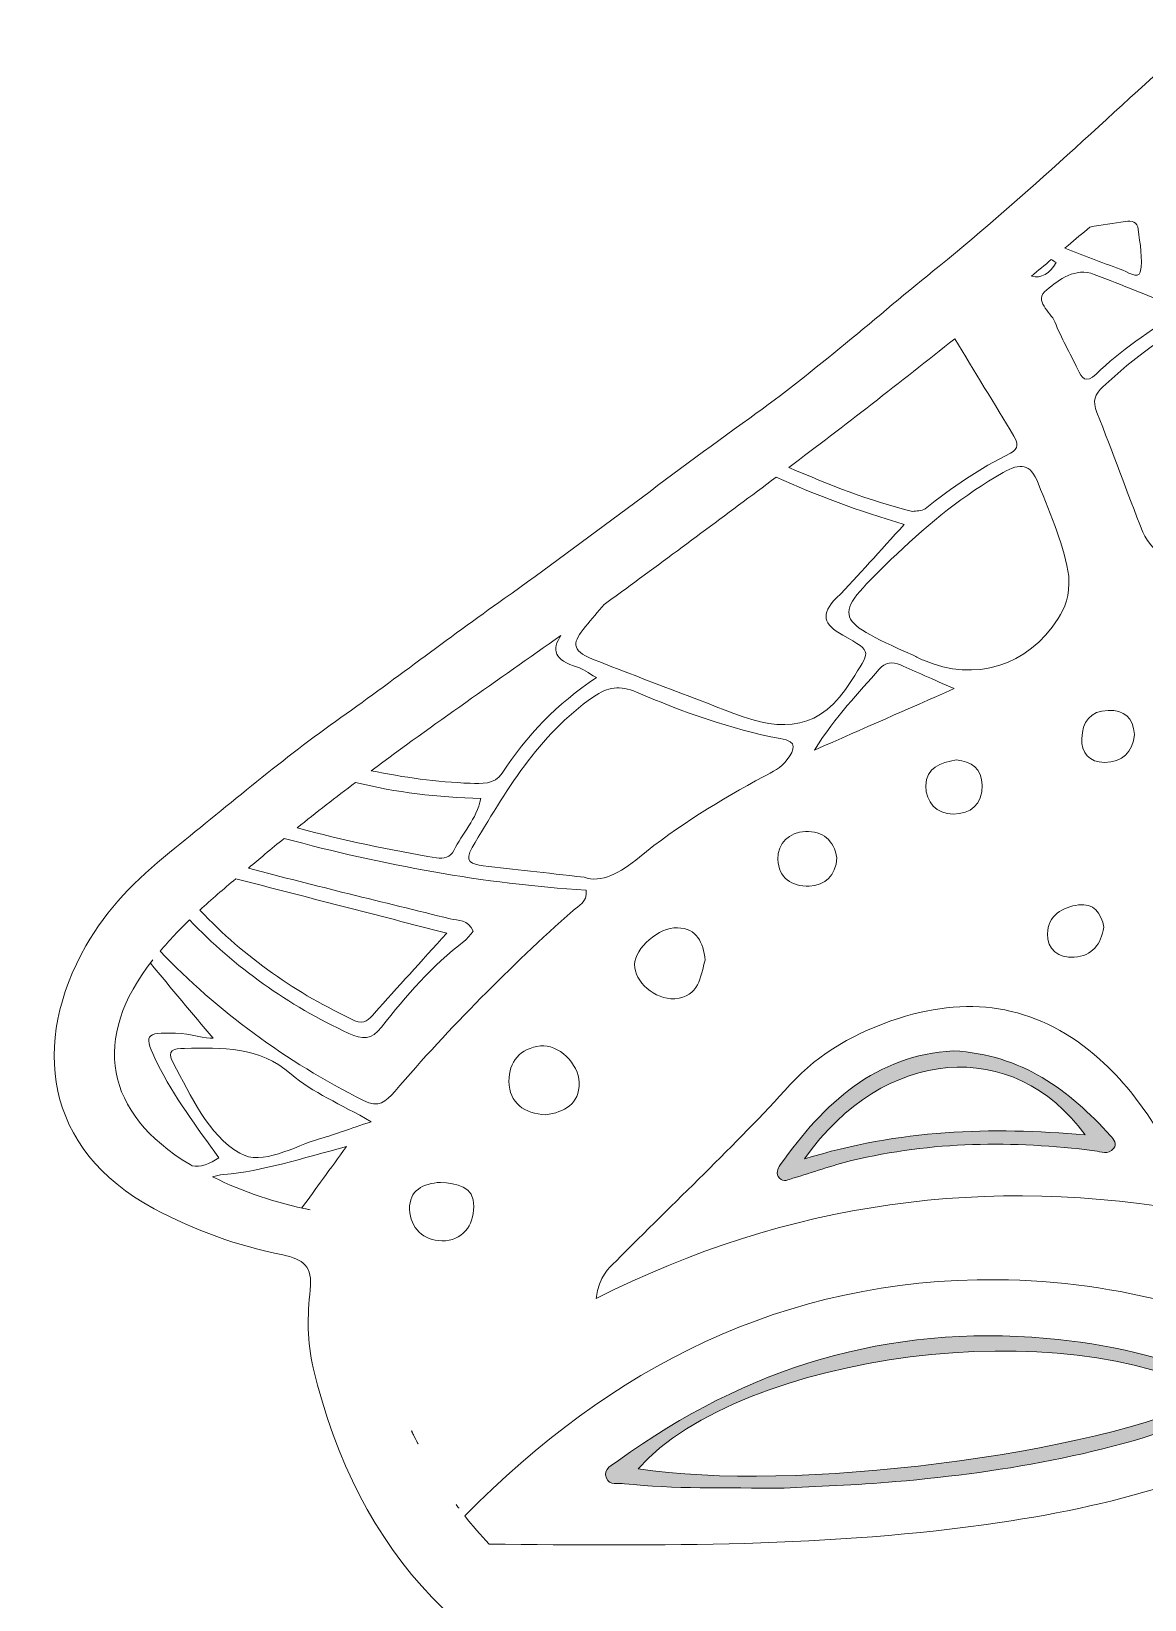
# Model space of a CAD drawing. Extents: x 55 to 2945, y -1852 to -85.
# Drawn here: x 1986.6 to 2103.4, y -333 to -168.4 of the extents above; entities that cross this region are included whole.
import ezdxf

# ---------------------------------------------------------------- set-up
doc = ezdxf.new("R2010")
doc.units = 0
doc.header["$MEASUREMENT"] = 0
doc.layers.add('Layer 1', color=7, linetype='Continuous')

# ---------------------------------------------------------------- blocks, each defined once
blk = doc.blocks.new('block 2')
at = {"layer": 'Layer 1', "true_color": 0xffffff}
h = blk.add_hatch(color=7, dxfattribs=at)
h.dxf.hatch_style = 2
edge = h.paths.add_edge_path()
edge.add_spline(control_points=[(2100.1907, -285.6741), (2100.6201, -285.151), (2100.1944, -284.6973), (2099.8716, -284.3392), (2095.5237, -279.5152), (2090.5637, -275.7894), (2083.3827, -275.412), (2075.2481, -275.826), (2069.7803, -280.9088), (2065.1972, -287.3644), (2064.889, -287.7984), (2064.7222, -288.3089), (2065.1134, -288.7573), (2065.5358, -289.2415), (2066.0657, -288.9229), (2066.5318, -288.7841), (2068.5815, -288.1738), (2070.599, -287.436), (2072.6742, -286.9344), (2081.1062, -284.8961), (2089.6316, -284.8346), (2098.1967, -285.8926), (2098.8802, -285.977), (2099.6257, -286.3626), (2100.1907, -285.6741)], knot_values=[0, 0, 0, 0, 1, 1, 1, 2, 2, 2, 3, 3, 3, 4, 4, 4, 5, 5, 5, 6, 6, 6, 7, 7, 7, 8, 8, 8, 8], degree=3, periodic=1)
edge = h.paths.add_edge_path()
edge.add_spline(control_points=[(2067.7495, -286.7474), (2076.0283, -274.9234), (2089.7123, -273.8683), (2097.2033, -284.2308), (2087.2931, -283.3647), (2077.7124, -283.6668), (2067.7495, -286.7474)], knot_values=[0, 0, 0, 0, 1, 1, 1, 2, 2, 2, 2], degree=3, periodic=1)
h = blk.add_hatch(color=7, dxfattribs=at)
h.dxf.hatch_style = 2
edge = h.paths.add_edge_path()
edge.add_spline(control_points=[(2113.6647, -311.5317), (2113.6259, -310.4205), (2112.3665, -310.357), (2111.5771, -310.0294), (2105.68, -307.5819), (2099.5192, -306.1532), (2093.1716, -305.588), (2076.5476, -304.1078), (2061.6199, -308.6538), (2048.1985, -318.4163), (2047.595, -318.8553), (2046.5522, -319.2362), (2046.9396, -320.2609), (2047.2452, -321.0689), (2048.1821, -320.7692), (2048.8494, -320.8455), (2054.0459, -321.4396), (2059.2674, -321.239), (2065.6227, -321.3255), (2068.7735, -321.1432), (2073.0692, -320.9958), (2077.3459, -320.6279), (2089.1036, -319.6164), (2100.6545, -317.6022), (2111.6384, -313.0701), (2112.4248, -312.7456), (2113.7055, -312.6995), (2113.6647, -311.5317)], knot_values=[0, 0, 0, 0, 1, 1, 1, 2, 2, 2, 3, 3, 3, 4, 4, 4, 5, 5, 5, 6, 6, 6, 7, 7, 7, 8, 8, 8, 9, 9, 9, 9], degree=3, periodic=1)
edge = h.paths.add_edge_path()
edge.add_spline(control_points=[(2050.2659, -319.2755), (2061.0957, -307.1265), (2095.4807, -302.688), (2110.7412, -311.6539), (2098.3099, -317.8384), (2066.2656, -321.8248), (2050.2659, -319.2755)], knot_values=[0, 0, 0, 0, 1, 1, 1, 2, 2, 2, 2], degree=3, periodic=1)
at = {"layer": 'Layer 1', "lineweight": 0}
for points, knots in [([(2916.1423, -268.6332), (2914.0212, -262.8354), (2910.15, -258.2926), (2905.6368, -254.2919), (2899.1496, -248.5294), (2891.7904, -243.9159), (2884.8377, -238.7721), (2877.2781, -233.1746), (2869.8069, -227.4711), (2862.0058, -222.1977), (2849.4085, -213.6718), (2837.8365, -203.779), (2826.0228, -194.2398), (2816.731, -186.7274), (2808.0814, -178.4136), (2799.1725, -170.4298), (2784.4777, -157.2492), (2769.6592, -144.2277), (2753.1613, -133.2802), (2737.4883, -122.8748), (2720.6841, -115.1149), (2702.1653, -111.2792), (2689.0495, -108.5688), (2675.751, -107.8087), (2662.435, -107.2077), (2631.8904, -105.829), (2601.4519, -106.3239), (2571.2314, -111.7859), (2563.3006, -113.2236), (2555.2225, -113.3178), (2547.1857, -112.1983), (2537.7938, -110.8844), (2529.3209, -106.9308), (2521.1427, -102.4823), (2503.166, -92.6955), (2484.4232, -85.9962), (2463.6772, -85.2597), (2446.5725, -84.6528), (2429.7918, -86.1553), (2413.2586, -90.4742), (2401.8575, -93.4497), (2391.6405, -99.2299), (2381.2881, -104.5681), (2365.1497, -112.8818), (2348.3219, -114.5139), (2330.7046, -111.1319), (2318.561, -108.8045), (2306.2878, -107.1783), (2293.932, -106.8778), (2269.3974, -106.2827), (2244.8804, -106.8483), (2220.4047, -108.9989), (2196.5242, -111.0965), (2174.8118, -119.0155), (2154.8847, -132.2373), (2138.3103, -143.2437), (2123.315, -156.1887), (2108.514, -169.3928), (2099.6582, -177.3), (2091.0911, -185.5666), (2081.8759, -193.026), (2075.2768, -198.3583), (2068.931, -204.0029), (2061.9901, -208.9758), (2053.3287, -215.1802), (2044.9149, -221.7558), (2036.2181, -227.9248), (2030.2612, -232.1553), (2024.4575, -236.5862), (2018.5065, -240.8226), (2012.4848, -245.112), (2006.8461, -249.9376), (2001.0836, -254.5806), (1997.625, -257.3675), (1994.4904, -260.508), (1992.2867, -264.3968), (1986.5714, -274.4664), (1987.7852, -285.7498), (1999.4574, -291.9777), (2003.7292, -294.2638), (2008.2366, -295.8783), (2012.9679, -296.8328), (2015.095, -297.2629), (2016.1202, -298.0406), (2015.8433, -300.48), (2015.5428, -303.1962), (2015.5133, -305.995), (2016.1614, -308.6935), (2020.8516, -328.2611), (2032.7359, -340.9291), (2052.2917, -346.179), (2054.3716, -346.7387), (2056.4633, -347.2513), (2058.5727, -347.6874), (2067.3106, -349.4785), (2072.2423, -355.0642), (2074.6757, -363.3898), (2077.2094, -372.0806), (2082.1175, -379.322), (2088.7578, -385.4262), (2099.8586, -395.6372), (2112.1553, -404.2219), (2125.0236, -412.0054), (2131.2693, -415.7881), (2137.9332, -418.6399), (2145.1157, -420.1247), (2149.5583, -421.0438), (2154.107, -421.7214), (2158.5437, -420.6608), (2164.0646, -419.341), (2169.4205, -417.3966), (2174.6998, -415.2637), (2182.6719, -412.0407), (2189.872, -413.2604), (2196.0469, -419.3823), (2200.9314, -424.2314), (2204.9262, -429.8643), (2208.7856, -435.4912), (2212.5683, -441.0003), (2217.2348, -445.5019), (2222.1076, -449.8797), (2224.3289, -451.8771), (2226.1907, -454.2281), (2229.1133, -455.5302), (2235.9068, -458.5528), (2242.6297, -461.764), (2249.217, -465.1991), (2256.1285, -468.7992), (2262.4448, -473.4539), (2267.5061, -479.3107), (2272.9445, -485.5975), (2278.8307, -491.1125), (2286.1663, -495.0131), (2288.3287, -496.1621), (2290.5441, -497.2344), (2292.8008, -498.183), (2294.0852, -498.7192), (2294.4506, -499.1846), (2293.6787, -500.5163), (2292.2588, -502.9792), (2291.0273, -505.5481), (2289.7251, -508.0759), (2265.7444, -554.7824), (2251.6976, -604.1169), (2250.1833, -656.8098), (2249.6766, -674.3682), (2251.786, -691.4788), (2258.6031, -707.7704), (2275.2541, -747.5479), (2307.0008, -770.0733), (2346.2715, -783.7194), (2351.5803, -785.5636), (2357.3486, -785.54), (2362.5278, -782.4231), (2367.6303, -779.3475), (2368.7262, -773.096), (2365.0555, -768.4236), (2363.6944, -766.6972), (2361.9445, -765.4363), (2360.0884, -764.3167), (2353.448, -760.2984), (2347.1376, -755.8027), (2340.9745, -751.089), (2316.2808, -732.2049), (2303.9251, -707.2696), (2304.2668, -676.1476), (2304.3964, -664.5461), (2305.7752, -653.0624), (2308.0142, -641.6848), (2313.3936, -614.3808), (2323.8167, -589.0037), (2337.345, -564.8049), (2346.8018, -547.8887), (2358.1499, -532.2334), (2369.3096, -516.4485), (2372.5797, -511.829), (2375.7496, -507.1449), (2379.385, -501.8774), (2380.8462, -509.5725), (2382.2545, -516.5486), (2383.4859, -523.5544), (2385.8781, -537.1592), (2387.8755, -550.8288), (2389.5724, -564.5456), (2391.1809, -577.5848), (2392.5538, -590.6416), (2393.4671, -603.7456), (2394.6867, -621.1921), (2394.1919, -638.6857), (2394.0975, -656.1439), (2394.0387, -667.5746), (2394.127, -679.017), (2393.7028, -690.4536), (2393.5496, -694.6193), (2393.9091, -698.8086), (2393.8973, -703.0037), (2393.8619, -715.165), (2394.351, -727.338), (2394.9048, -739.4935), (2395.7886, -758.9019), (2397.4266, -778.2574), (2400.025, -797.5187), (2401.9871, -812.1075), (2404.6326, -826.5431), (2409.9591, -840.3541), (2419.8696, -866.0672), (2447.5152, -881.1981), (2473.6171, -874.6755), (2496.5551, -868.9485), (2509.8829, -853.3167), (2515.6218, -831.0505), (2520.6831, -811.4004), (2521.3018, -791.1198), (2522.7925, -770.9866), (2523.7058, -758.6604), (2524.7369, -746.3459), (2525.55, -734.0138), (2525.9742, -727.5502), (2526.917, -721.0217), (2523.9474, -714.782), (2521.9735, -710.6399), (2519.0864, -707.5171), (2514.5141, -706.7511), (2512.3929, -706.3917), (2511.8981, -705.7495), (2512.175, -703.8463), (2513.5596, -694.419), (2513.7953, -684.8915), (2514.6968, -675.4229), (2515.9813, -661.9535), (2517.4543, -648.5078), (2518.6327, -635.0267), (2519.8052, -621.5456), (2520.7479, -608.0468), (2521.7378, -594.5481), (2523.3051, -573.1244), (2524.7487, -551.6832), (2526.3925, -530.2654), (2527.0937, -521.1799), (2528.1661, -512.1295), (2529.1619, -502.1425), (2532.8856, -507.4925), (2536.0085, -512.106), (2539.2668, -516.6253), (2557.4439, -541.8493), (2574.0419, -568.0042), (2585.4077, -597.1053), (2597.0033, -626.8014), (2604.2565, -657.3342), (2601.4754, -689.5403), (2600.4737, -701.1065), (2597.2567, -712.0835), (2591.3823, -722.153), (2582.0551, -738.15), (2568.5976, -749.999), (2553.1662, -759.8211), (2549.6958, -762.0366), (2546.0839, -764.0516), (2543.0259, -766.8622), (2537.0042, -772.4007), (2538.6304, -780.6968), (2546.3078, -783.5073), (2551.2101, -785.2985), (2556.236, -785.1335), (2561.0498, -783.5191), (2587.8057, -774.5337), (2611.2268, -760.4104), (2629.4039, -738.4034), (2644.2107, -720.4738), (2653.2433, -700.0047), (2655.7769, -676.8605), (2657.2145, -663.7565), (2656.7903, -650.6172), (2655.4705, -637.4896), (2653.6734, -619.6072), (2650.3915, -601.9898), (2646.0845, -584.5669), (2638.8667, -555.3775), (2627.4713, -527.8085), (2613.348, -501.3294), (2612.3287, -499.4144), (2612.5584, -498.8606), (2614.55, -498.1889), (2622.8401, -495.3961), (2629.9224, -490.6765), (2636.2152, -484.5841), (2638.6015, -482.2685), (2640.6696, -479.6465), (2643.0971, -477.4723), (2646.821, -474.1433), (2650.4976, -470.7613), (2654.1743, -467.3733), (2656.9965, -464.769), (2660.137, -462.4416), (2664.0317, -461.7994), (2670.5837, -460.7211), (2676.1929, -457.946), (2681.4664, -453.8981), (2687.3644, -449.373), (2692.8853, -444.5238), (2696.6267, -438.1073), (2700.3505, -431.7203), (2704.5987, -425.7634), (2709.6718, -420.4428), (2712.1111, -417.8857), (2714.6978, -415.4228), (2718.4274, -414.2797), (2724.5375, -412.4001), (2729.8994, -414.2679), (2735.161, -416.7367), (2747.2103, -422.4049), (2759.1771, -422.1751), (2771.3148, -417.0549), (2782.2741, -412.4296), (2791.7486, -405.4121), (2801.4175, -398.7069), (2816.2891, -388.4017), (2829.1103, -376.4761), (2834.0774, -358.1046), (2835.2852, -353.6207), (2838.844, -350.7041), (2843.2631, -349.2252), (2847.3462, -347.8641), (2851.4766, -346.5325), (2855.6836, -345.6546), (2878.321, -340.9527), (2891.4722, -316.695), (2891.3661, -300.4092), (2891.3543, -298.1231), (2892.2264, -297.3807), (2894.2414, -296.9329), (2900.1512, -295.619), (2905.6191, -293.2798), (2910.3739, -289.4382), (2917.0791, -284.0233), (2919.106, -276.7113), (2916.1423, -268.6332)], [0, 0, 0, 0, 1, 1, 1, 2, 2, 2, 3, 3, 3, 4, 4, 4, 5, 5, 5, 6, 6, 6, 7, 7, 7, 8, 8, 8, 9, 9, 9, 10, 10, 10, 11, 11, 11, 12, 12, 12, 13, 13, 13, 14, 14, 14, 15, 15, 15, 16, 16, 16, 17, 17, 17, 18, 18, 18, 19, 19, 19, 20, 20, 20, 21, 21, 21, 22, 22, 22, 23, 23, 23, 24, 24, 24, 25, 25, 25, 26, 26, 26, 27, 27, 27, 28, 28, 28, 29, 29, 29, 30, 30, 30, 31, 31, 31, 32, 32, 32, 33, 33, 33, 34, 34, 34, 35, 35, 35, 36, 36, 36, 37, 37, 37, 38, 38, 38, 39, 39, 39, 40, 40, 40, 41, 41, 41, 42, 42, 42, 43, 43, 43, 44, 44, 44, 45, 45, 45, 46, 46, 46, 47, 47, 47, 48, 48, 48, 49, 49, 49, 50, 50, 50, 51, 51, 51, 52, 52, 52, 53, 53, 53, 54, 54, 54, 55, 55, 55, 56, 56, 56, 57, 57, 57, 58, 58, 58, 59, 59, 59, 60, 60, 60, 61, 61, 61, 62, 62, 62, 63, 63, 63, 64, 64, 64, 65, 65, 65, 66, 66, 66, 67, 67, 67, 68, 68, 68, 69, 69, 69, 70, 70, 70, 71, 71, 71, 72, 72, 72, 73, 73, 73, 74, 74, 74, 75, 75, 75, 76, 76, 76, 77, 77, 77, 78, 78, 78, 79, 79, 79, 80, 80, 80, 81, 81, 81, 82, 82, 82, 83, 83, 83, 84, 84, 84, 85, 85, 85, 86, 86, 86, 87, 87, 87, 88, 88, 88, 89, 89, 89, 90, 90, 90, 91, 91, 91, 92, 92, 92, 93, 93, 93, 94, 94, 94, 95, 95, 95, 96, 96, 96, 97, 97, 97, 98, 98, 98, 99, 99, 99, 100, 100, 100, 101, 101, 101, 102, 102, 102, 103, 103, 103, 104, 104, 104, 105, 105, 105, 106, 106, 106, 107, 107, 107, 108, 108, 108, 109, 109, 109, 110, 110, 110, 111, 111, 111, 112, 112, 112, 112]), ([(2095.4041, -190.8695), (2096.1701, -190.2214), (2096.9302, -189.5732), (2097.6961, -188.9192), (2098.9394, -188.7188), (2100.1826, -188.5185), (2101.4317, -188.3241), (2102.0916, -188.218), (2102.7103, -188.3948), (2102.7869, -189.1607), (2102.9401, -190.6633), (2103.3054, -192.2482), (2102.9814, -193.6564), (2102.7987, -194.4283), (2101.5672, -193.5857), (2100.8661, -193.3324), (2098.9217, -192.6371), (2096.995, -191.8947), (2095.0624, -191.1523), (2095.1743, -191.058), (2095.2922, -190.9637), (2095.4041, -190.8695)], [0, 0, 0, 0, 1, 1, 1, 2, 2, 2, 3, 3, 3, 4, 4, 4, 5, 5, 5, 6, 6, 6, 7, 7, 7, 7]), ([(2093.6483, -192.3366), (2093.825, -192.4309), (2093.9959, -192.5369), (2094.1668, -192.6606), (2093.554, -193.6859), (2092.5818, -194.446), (2091.5684, -194.0689), (2092.2636, -193.4915), (2092.9589, -192.914), (2093.6483, -192.3366)], [0, 0, 0, 0, 1, 1, 1, 2, 2, 2, 3, 3, 3, 3]), ([(2098.3501, -204.3565), (2097.2837, -205.4052), (2096.8654, -204.7984), (2096.4058, -203.8203), (2095.6221, -202.1646), (2094.6912, -200.5738), (2094.0195, -198.8768), (2093.5835, -197.7868), (2091.7098, -196.6909), (2093.1769, -195.5065), (2094.5085, -194.4283), (2096.1289, -193.1261), (2098.1675, -193.898), (2101.1018, -195.0116), (2104.0066, -196.2077), (2107.4534, -197.5806), (2103.8769, -199.9197), (2100.8955, -201.8641), (2098.3501, -204.3565)], [0, 0, 0, 0, 1, 1, 1, 2, 2, 2, 3, 3, 3, 4, 4, 4, 5, 5, 5, 6, 6, 6, 6]), ([(2118.6543, -202.5417), (2114.9776, -204.4213), (2111.6427, -206.4069), (2108.6731, -208.9935), (2106.5637, -210.8319), (2106.387, -212.0987), (2108.5847, -214.0607), (2111.7075, -216.8418), (2114.9423, -219.4461), (2118.8605, -222.2036), (2115.5963, -223.4645), (2112.8683, -224.5899), (2110.0931, -225.5621), (2108.4315, -226.1454), (2104.1833, -223.2818), (2103.2524, -220.9368), (2101.5967, -216.7711), (2100.106, -212.5406), (2098.4267, -208.3808), (2097.9436, -207.1906), (2098.25, -206.4481), (2099.069, -205.7057), (2099.8998, -204.9516), (2100.7188, -204.1738), (2101.5849, -203.4668), (2108.5965, -197.7986), (2110.1638, -197.6984), (2118.6543, -202.5417)], [0, 0, 0, 0, 1, 1, 1, 2, 2, 2, 3, 3, 3, 4, 4, 4, 5, 5, 5, 6, 6, 6, 7, 7, 7, 8, 8, 8, 9, 9, 9, 9]), ([(2083.508, -200.6503), (2085.582, -204.0501), (2087.656, -207.4557), (2089.7301, -210.8613), (2090.1366, -211.5389), (2090.2544, -212.2224), (2089.3706, -212.6584), (2086.1477, -214.2434), (2083.2134, -216.2702), (2080.397, -218.4916), (2080.0493, -218.7626), (2079.4425, -218.7096), (2079.0831, -218.7803), (2074.5108, -217.6549), (2070.2744, -215.9697), (2066.1028, -214.1609), (2071.9595, -209.7359), (2077.7691, -205.2403), (2083.508, -200.6503)], [0, 0, 0, 0, 1, 1, 1, 2, 2, 2, 3, 3, 3, 4, 4, 4, 5, 5, 5, 6, 6, 6, 6]), ([(2092.2813, -215.8224), (2093.6247, -219.234), (2095.08, -222.6042), (2095.4807, -225.5797), (2095.5927, -227.6774), (2095.0977, -228.897), (2094.3671, -230.0342), (2091.1559, -235.0189), (2085.6527, -236.7217), (2080.2379, -234.4061), (2079.8667, -234.2411), (2079.5073, -234.0467), (2079.1361, -233.8817), (2070.4511, -229.9399), (2070.4511, -229.9399), (2077.4568, -223.2288), (2080.8566, -219.9764), (2084.4802, -217.0362), (2088.5929, -214.6971), (2090.4017, -213.6718), (2091.4505, -213.719), (2092.2813, -215.8224)], [0, 0, 0, 0, 1, 1, 1, 2, 2, 2, 3, 3, 3, 4, 4, 4, 5, 5, 5, 6, 6, 6, 7, 7, 7, 7]), ([(2044.7381, -230.865), (2045.3862, -230.0754), (2046.052, -229.2977), (2046.7237, -228.5317), (2047.4602, -227.9955), (2048.1967, -227.4593), (2048.9332, -226.9231), (2054.2361, -223.0344), (2059.5154, -219.1279), (2064.7594, -215.1743), (2069.0135, -217.0952), (2073.409, -218.7331), (2078.211, -220.1355), (2075.6421, -222.9401), (2073.4443, -225.4737), (2071.0992, -227.86), (2069.3847, -229.604), (2069.7264, -230.6234), (2071.7651, -231.7664), (2075.0705, -233.6224), (2074.5697, -233.4398), (2072.6725, -236.539), (2069.4554, -241.8066), (2065.5018, -241.9774), (2060.3285, -239.9859), (2055.3851, -238.0887), (2050.418, -236.2385), (2045.4982, -234.2765), (2043.1649, -233.3455), (2043.4123, -232.4794), (2044.7381, -230.865)], [0, 0, 0, 0, 1, 1, 1, 2, 2, 2, 3, 3, 3, 4, 4, 4, 5, 5, 5, 6, 6, 6, 7, 7, 7, 8, 8, 8, 9, 9, 9, 10, 10, 10, 10]), ([(2042.175, -231.79), (2041.1793, -233.2748), (2041.4149, -234.412), (2043.9249, -235.1249), (2044.4847, -235.284), (2044.9738, -235.6965), (2045.887, -236.215), (2041.7449, -238.9842), (2038.5691, -242.3368), (2035.9942, -246.2551), (2035.1929, -247.4688), (2033.8318, -247.3628), (2032.6534, -247.3156), (2029.1181, -247.186), (2025.6595, -246.697), (2022.248, -246.0017), (2028.7941, -241.129), (2035.517, -236.5037), (2042.175, -231.79)], [0, 0, 0, 0, 1, 1, 1, 2, 2, 2, 3, 3, 3, 4, 4, 4, 5, 5, 5, 6, 6, 6, 6]), ([(2068.7837, -243.8275), (2071.0521, -240.1921), (2073.4325, -237.8471), (2075.5891, -235.3253), (2076.2018, -234.6064), (2076.9678, -234.5357), (2077.8044, -234.8952), (2079.4543, -235.6199), (2081.1099, -236.3446), (2083.4668, -237.3816), (2078.4408, -239.5852), (2074.0041, -241.5355), (2068.7837, -243.8275)], [0, 0, 0, 0, 1, 1, 1, 2, 2, 2, 3, 3, 3, 4, 4, 4, 4]), ([(2065.9201, -244.8233), (2065.3015, -245.7012), (2064.3646, -246.1137), (2063.469, -246.5968), (2058.885, -249.0715), (2054.4364, -251.7701), (2050.4062, -255.0756), (2048.3971, -256.7194), (2046.3879, -257.8389), (2044.5908, -257.179), (2040.484, -256.7135), (2037.2433, -256.3541), (2034.0027, -255.977), (2032.8302, -255.8356), (2031.9699, -255.5175), (2032.8361, -254.0739), (2036.3536, -248.2113), (2039.7651, -242.2779), (2045.5806, -238.2477), (2047.0772, -237.2107), (2048.3617, -236.9986), (2050.094, -237.741), (2054.9726, -239.815), (2059.9573, -241.6475), (2065.1954, -242.6197), (2067.1221, -242.9732), (2066.6743, -243.745), (2065.9201, -244.8233)], [0, 0, 0, 0, 1, 1, 1, 2, 2, 2, 3, 3, 3, 4, 4, 4, 5, 5, 5, 6, 6, 6, 7, 7, 7, 8, 8, 8, 9, 9, 9, 9]), ([(2102.3686, -242.2072), (2102.2095, -244.0986), (2101.1253, -245.112), (2099.2281, -245.1179), (2097.6372, -245.1238), (2096.7947, -244.1339), (2096.8536, -242.602), (2096.9125, -240.9051), (2097.7374, -239.6972), (2099.617, -239.6618), (2101.2785, -239.6324), (2102.292, -240.3983), (2102.3686, -242.2072)], [0, 0, 0, 0, 1, 1, 1, 2, 2, 2, 3, 3, 3, 4, 4, 4, 4]), ([(2083.673, -244.8587), (2085.2579, -245.0178), (2086.3598, -245.7719), (2086.3892, -247.5101), (2086.4246, -249.5252), (2085.1755, -250.574), (2083.3371, -250.5445), (2081.6107, -250.5209), (2080.4618, -249.3131), (2080.4795, -247.5749), (2080.4971, -245.6718), (2082.0409, -245.1474), (2083.673, -244.8587)], [0, 0, 0, 0, 1, 1, 1, 2, 2, 2, 3, 3, 3, 4, 4, 4, 4]), ([(2020.6041, -247.2273), (2024.8287, -248.2879), (2029.236, -248.7769), (2033.767, -248.9124), (2033.3015, -251.1102), (2031.8108, -252.5891), (2030.9211, -254.3685), (2030.5499, -255.1227), (2029.8723, -255.27), (2029.1005, -255.1463), (2024.1806, -254.339), (2019.3137, -253.2902), (2014.4763, -251.9999), (2016.4914, -250.3736), (2018.536, -248.7887), (2020.6041, -247.2273)], [0, 0, 0, 0, 1, 1, 1, 2, 2, 2, 3, 3, 3, 4, 4, 4, 5, 5, 5, 5]), ([(2021.429, -280.6118), (2013.2213, -276.4815), (2006.1331, -271.2493), (2000.0937, -264.9507), (2001.0659, -263.8017), (2002.0911, -262.7058), (2003.1694, -261.6629), (2007.9302, -266.624), (2013.4982, -270.6012), (2019.9029, -273.5767), (2021.3053, -274.2307), (2022.3069, -274.2484), (2023.3439, -272.9168), (2025.9187, -269.6113), (2028.6586, -266.4473), (2032.023, -263.8842), (2032.4, -263.5955), (2032.6711, -263.1654), (2032.948, -262.8531), (2032.4413, -261.6099), (2031.3807, -261.7454), (2030.5499, -261.5392), (2023.4794, -259.8069), (2016.403, -258.11), (2009.3738, -256.2127), (2009.9512, -255.7355), (2010.5227, -255.2582), (2011.0943, -254.7751), (2011.7601, -254.2094), (2012.4376, -253.6555), (2013.1093, -253.1017), (2023.503, -255.9004), (2034.0204, -257.8684), (2044.8206, -258.5342), (2044.9443, -259.8894), (2043.9957, -260.1604), (2043.4359, -260.6612), (2036.7896, -266.5946), (2030.5381, -272.9168), (2024.7168, -279.6573), (2023.7681, -280.7591), (2023.0493, -281.4308), (2021.429, -280.6118)], [0, 0, 0, 0, 1, 1, 1, 2, 2, 2, 3, 3, 3, 4, 4, 4, 5, 5, 5, 6, 6, 6, 7, 7, 7, 8, 8, 8, 9, 9, 9, 10, 10, 10, 11, 11, 11, 12, 12, 12, 13, 13, 13, 14, 14, 14, 14]), ([(2071.1464, -255.1463), (2070.9991, -257.014), (2069.9267, -258.0334), (2068.2357, -258.1159), (2066.4092, -258.1984), (2065.0186, -257.2261), (2064.9538, -255.3053), (2064.9008, -253.5554), (2066.1322, -252.483), (2067.8291, -252.3829), (2069.6852, -252.2768), (2070.8223, -253.3315), (2071.1464, -255.1463)], [0, 0, 0, 0, 1, 1, 1, 2, 2, 2, 3, 3, 3, 4, 4, 4, 4]), ([(2008.0304, -257.3381), (2015.5605, -259.2825), (2022.8313, -261.1562), (2030.1846, -263.0534), (2027.4919, -266.023), (2025.0232, -268.7216), (2022.5838, -271.4496), (2022.0123, -272.086), (2021.5292, -272.6988), (2020.5393, -272.2392), (2014.4115, -269.3933), (2009.0261, -265.6459), (2004.2536, -260.6435), (2005.485, -259.5005), (2006.7518, -258.4164), (2008.0304, -257.3381)], [0, 0, 0, 0, 1, 1, 1, 2, 2, 2, 3, 3, 3, 4, 4, 4, 5, 5, 5, 5]), ([(2096.5177, -260.0838), (2098.0555, -259.8835), (2098.9099, -260.9028), (2099.1751, -262.4348), (2098.8569, -264.1788), (2097.9731, -265.4574), (2096.0641, -265.5811), (2094.3907, -265.6931), (2093.2182, -264.7445), (2093.2535, -263.1123), (2093.2889, -261.2033), (2094.8326, -260.3018), (2096.5177, -260.0838)], [0, 0, 0, 0, 1, 1, 1, 2, 2, 2, 3, 3, 3, 4, 4, 4, 4]), ([(2057.3177, -265.8698), (2056.7933, -267.5844), (2056.7167, -269.7704), (2054.1124, -269.9295), (2052.0384, -270.0591), (2049.8465, -268.1206), (2049.8995, -266.3471), (2049.9467, -264.6148), (2052.4626, -262.4112), (2054.3952, -262.4819), (2056.4633, -262.5585), (2057.082, -263.9902), (2057.3177, -265.8698)], [0, 0, 0, 0, 1, 1, 1, 2, 2, 2, 3, 3, 3, 4, 4, 4, 4]), ([(2003.464, -287.482), (2003.3874, -287.4408), (2003.3167, -287.3995), (2003.2401, -287.3524), (1994.2488, -281.9611), (1992.8111, -274.0893), (1999.3219, -265.8581), (1999.2335, -265.9759), (1999.151, -266.0878), (1999.0626, -266.2057), (2001.2545, -268.8336), (2003.4522, -271.4614), (2005.6441, -274.0893), (2004.9194, -274.1305), (2003.2872, -273.6179), (2001.7023, -273.559), (1998.4911, -273.4412), (1998.3084, -273.724), (1999.7873, -276.6936), (2001.5491, -280.2524), (2003.9295, -283.4165), (2006.2627, -286.6277), (2005.3141, -287.2817), (2004.2536, -287.6823), (2003.464, -287.482)], [0, 0, 0, 0, 1, 1, 1, 2, 2, 2, 3, 3, 3, 4, 4, 4, 5, 5, 5, 6, 6, 6, 7, 7, 7, 8, 8, 8, 8]), ([(2047.9552, -297.4809), (2054.0476, -291.306), (2060.3992, -285.3962), (2066.2324, -278.9562), (2069.2845, -275.5918), (2073.2617, -273.3999), (2077.6218, -271.9976), (2085.4524, -269.4817), (2092.5288, -270.7367), (2098.7214, -276.2812), (2103.4645, -280.5293), (2106.3752, -285.9501), (2109.1327, -292.396), (2086.7663, -288.3305), (2066.0851, -291.2647), (2045.8576, -301.3932), (2046.1816, -299.0069), (2047.1774, -298.2704), (2047.9552, -297.4809)], [0, 0, 0, 0, 1, 1, 1, 2, 2, 2, 3, 3, 3, 4, 4, 4, 5, 5, 5, 6, 6, 6, 6]), ([(2016.9215, -284.6125), (2014.1051, -285.4257), (2010.8056, -287.5232), (2008.4487, -286.1563), (2005.0843, -284.206), (2003.3815, -280.1699), (2001.4607, -276.6759), (2000.683, -275.2618), (2001.5668, -275.1676), (2002.6391, -275.144), (2006.6045, -275.0733), (2010.4402, -274.9142), (2013.84, -277.8484), (2016.0907, -279.7928), (2019.0073, -280.9712), (2022.2362, -282.8449), (2020.0031, -283.5932), (2018.477, -284.1648), (2016.9215, -284.6125)], [0, 0, 0, 0, 1, 1, 1, 2, 2, 2, 3, 3, 3, 4, 4, 4, 5, 5, 5, 6, 6, 6, 6]), ([(2044.084, -278.7205), (2044.1194, -281.0714), (2042.5109, -281.7961), (2040.5841, -282.1379), (2038.3098, -281.9788), (2036.7543, -280.9182), (2036.713, -278.6026), (2036.6718, -276.5286), (2037.9268, -275.1381), (2040.0303, -274.8847), (2041.8745, -274.6608), (2044.0605, -276.7938), (2044.084, -278.7205)], [0, 0, 0, 0, 1, 1, 1, 2, 2, 2, 3, 3, 3, 4, 4, 4, 4]), ([(2067.7495, -286.7474), (2076.0283, -274.9234), (2089.7123, -273.8683), (2097.2033, -284.2308), (2087.2931, -283.3647), (2077.7124, -283.6668), (2067.7495, -286.7474)], [0, 0, 0, 0, 1, 1, 1, 2, 2, 2, 2]), ([(2100.1907, -285.6741), (2100.6201, -285.151), (2100.1944, -284.6973), (2099.8716, -284.3392), (2095.5237, -279.5152), (2090.5637, -275.7894), (2083.3827, -275.412), (2075.2481, -275.826), (2069.7803, -280.9088), (2065.1972, -287.3644), (2064.889, -287.7984), (2064.7222, -288.3089), (2065.1134, -288.7573), (2065.5358, -289.2415), (2066.0657, -288.9229), (2066.5318, -288.7841), (2068.5815, -288.1738), (2070.599, -287.436), (2072.6742, -286.9344), (2081.1062, -284.8961), (2089.6316, -284.8346), (2098.1967, -285.8926), (2098.8802, -285.977), (2099.6257, -286.3626), (2100.1907, -285.6741)], [0, 0, 0, 0, 1, 1, 1, 2, 2, 2, 3, 3, 3, 4, 4, 4, 5, 5, 5, 6, 6, 6, 7, 7, 7, 8, 8, 8, 8]), ([(2014.9654, -291.8952), (2015.26, -291.96), (2015.5546, -292.0307), (2015.8492, -292.0955), (2012.2786, -291.3708), (2008.8317, -290.2513), (2005.591, -288.631), (2005.9328, -288.5131), (2006.3158, -288.4247), (2006.7636, -288.3894), (2010.9175, -288.03), (2014.9006, -286.7043), (2019.6613, -285.4551), (2017.9527, -287.7589), (2016.4501, -289.8919), (2014.9654, -291.8952)], [0, 0, 0, 0, 1, 1, 1, 2, 2, 2, 3, 3, 3, 4, 4, 4, 5, 5, 5, 5]), ([(2029.6602, -295.3479), (2027.7748, -295.3126), (2026.3489, -294.0399), (2026.2782, -292.0543), (2026.2075, -290.0097), (2027.7217, -289.338), (2029.5188, -289.2143), (2031.2216, -289.3616), (2033.0541, -289.5914), (2033.0246, -291.7538), (2032.9951, -293.7512), (2031.8285, -295.3951), (2029.6602, -295.3479)], [0, 0, 0, 0, 1, 1, 1, 2, 2, 2, 3, 3, 3, 4, 4, 4, 4]), ([(2034.6391, -327.1888), (2033.7316, -326.2284), (2032.8773, -325.2385), (2032.0701, -324.2133), (2047.3718, -308.6758), (2065.5372, -299.2544), (2087.9742, -299.4371), (2100.7659, -299.5372), (2112.8094, -302.9664), (2124.128, -308.9056), (2126.8914, -310.3551), (2126.8797, -310.4847), (2124.1163, -312.3348), (2113.2513, -319.6292), (2100.9957, -323.0349), (2088.2511, -324.9203), (2070.4629, -327.56), (2052.551, -327.3597), (2034.6391, -327.1888)], [0, 0, 0, 0, 1, 1, 1, 2, 2, 2, 3, 3, 3, 4, 4, 4, 5, 5, 5, 6, 6, 6, 6]), ([(2050.2659, -319.2755), (2061.0957, -307.1265), (2095.4807, -302.688), (2110.7412, -311.6539), (2098.3099, -317.8384), (2066.2656, -321.8248), (2050.2659, -319.2755)], [0, 0, 0, 0, 1, 1, 1, 2, 2, 2, 2]), ([(2113.6647, -311.5317), (2113.6259, -310.4205), (2112.3665, -310.357), (2111.5771, -310.0294), (2105.68, -307.5819), (2099.5192, -306.1532), (2093.1716, -305.588), (2076.5476, -304.1078), (2061.6199, -308.6538), (2048.1985, -318.4163), (2047.595, -318.8553), (2046.5522, -319.2362), (2046.9396, -320.2609), (2047.2452, -321.0689), (2048.1821, -320.7692), (2048.8494, -320.8455), (2054.0459, -321.4396), (2059.2674, -321.239), (2065.6227, -321.3255), (2068.7735, -321.1432), (2073.0692, -320.9958), (2077.3459, -320.6279), (2089.1036, -319.6164), (2100.6545, -317.6022), (2111.6384, -313.0701), (2112.4248, -312.7456), (2113.7055, -312.6995), (2113.6647, -311.5317)], [0, 0, 0, 0, 1, 1, 1, 2, 2, 2, 3, 3, 3, 4, 4, 4, 5, 5, 5, 6, 6, 6, 7, 7, 7, 8, 8, 8, 9, 9, 9, 9]), ([(2027.162, -316.6596), (2026.997, -316.3474), (2026.8379, -316.0351), (2026.6847, -315.7228), (2026.614, -315.5873), (2026.5492, -315.4517), (2026.4785, -315.3162), (2026.4785, -315.3162), (2026.4844, -315.3103), (2026.4844, -315.3103), (2026.5492, -315.4517), (2026.614, -315.5873), (2026.6847, -315.7228), (2026.8438, -316.0351), (2027.0029, -316.3474), (2027.1738, -316.6537), (2027.1679, -316.6537), (2027.1679, -316.6537), (2027.162, -316.6596)], [0, 0, 0, 0, 1, 1, 1, 2, 2, 2, 3, 3, 3, 4, 4, 4, 5, 5, 5, 6, 6, 6, 6]), ([(2031.1686, -323.0408), (2031.1686, -323.0408), (2031.1745, -323.0349), (2031.1745, -323.0349), (2031.2688, -323.1704), (2031.3689, -323.3), (2031.4691, -323.4296), (2031.3631, -323.3), (2031.2688, -323.1704), (2031.1686, -323.0408)], [0, 0, 0, 0, 1, 1, 1, 2, 2, 2, 3, 3, 3, 3])]:
    blk.add_open_spline(points, degree=3, knots=knots, dxfattribs=at)

msp = doc.modelspace()

# ---------------------------------------------------------------- block references
at = {"layer": 'Layer 1'}
msp.add_blockref('block 2', (0, 0), dxfattribs=at)

doc.saveas('drawing.dxf')
